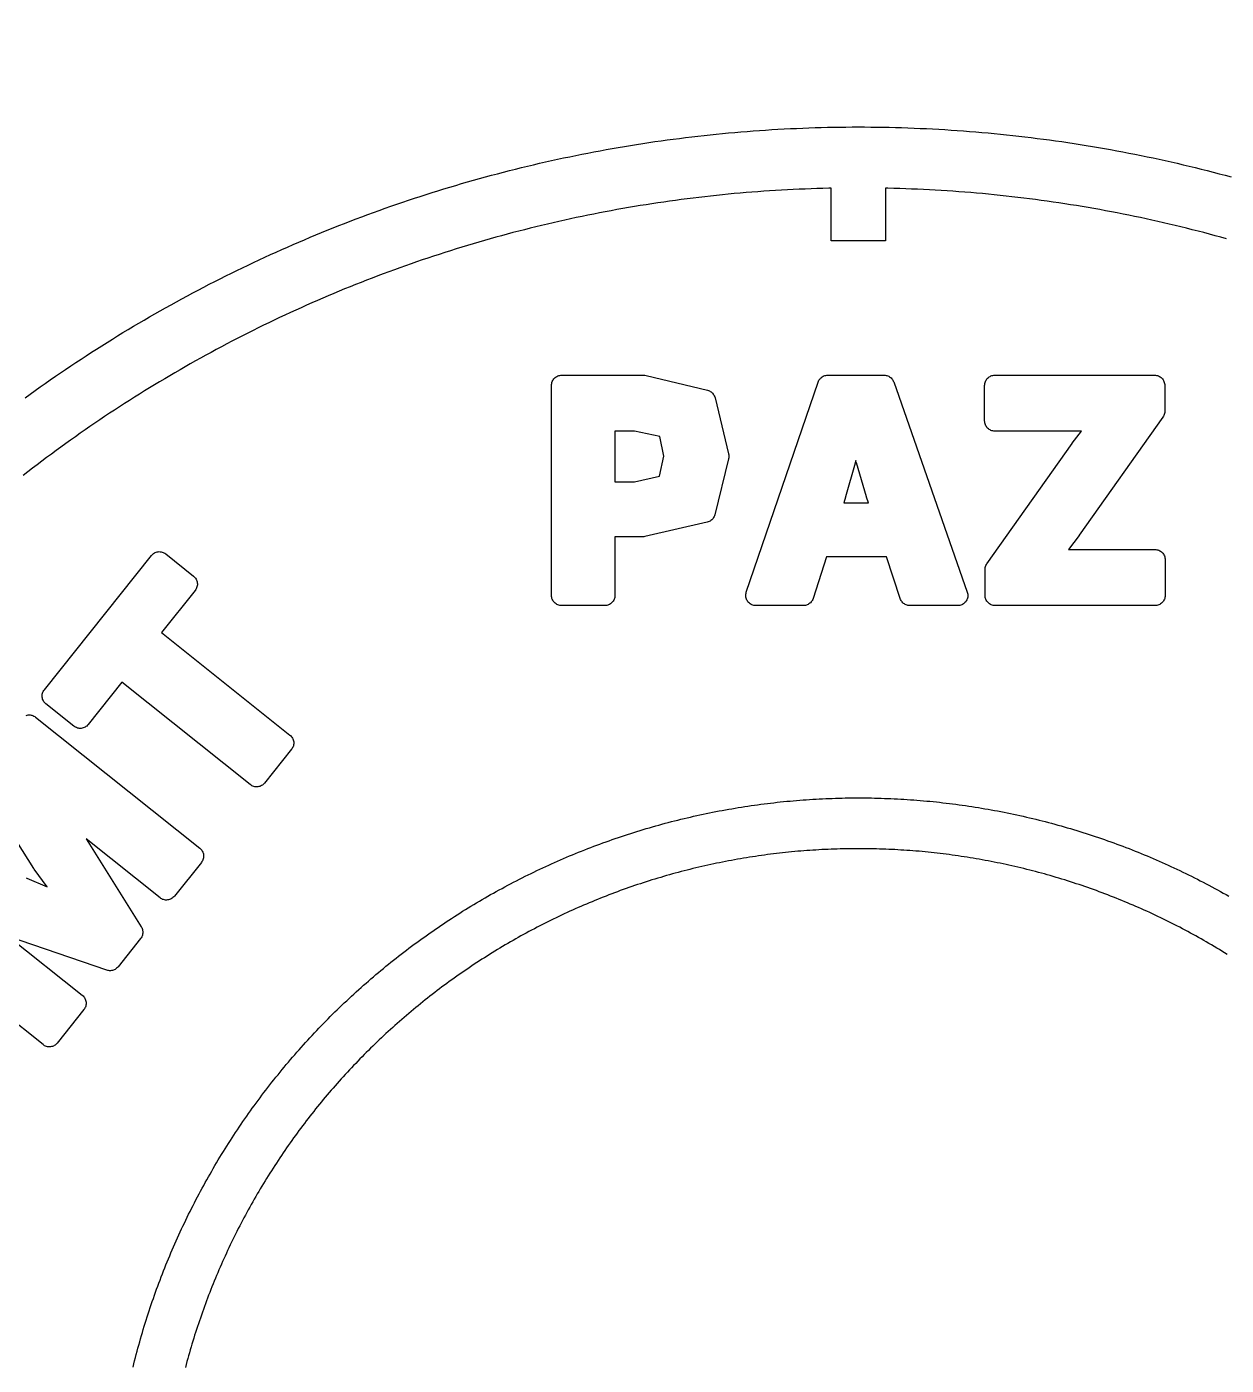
# Model space of a CAD drawing. Header units: millimetres. Extents: x -17.8 to 17.8, y -17.8 to 17.8.
# Drawn here: x -9.556 to -6.016, y 0.529 to 4.48 of the extents above; entities that cross this region are included whole.
import ezdxf

# ---------------------------------------------------------------- set-up
doc = ezdxf.new("R2010")
doc.units = ezdxf.units.MM
doc.layers.add('ALTIN', color=2, linetype='Continuous')
doc.layers.add('KESIM', color=1, linetype='Continuous')

msp = doc.modelspace()

# ---------------------------------------------------------------- linework, layer by layer
at = {"layer": 'ALTIN'}
for points in [[(-9.5615, 3.3849), (-9.5467, 3.3956), (-9.5319, 3.4063), (-9.517, 3.4168), (-9.502, 3.4273), (-9.4871, 3.4378), (-9.472, 3.4481), (-9.457, 3.4585), (-9.4419, 3.4687), (-9.4267, 3.4789), (-9.4115, 3.489), (-9.3963, 3.499), (-9.381, 3.509), (-9.3656, 3.5189), (-9.3503, 3.5287), (-9.3348, 3.5385), (-9.3194, 3.5482), (-9.3039, 3.5579), (-9.2883, 3.5674), (-9.2727, 3.577), (-9.2571, 3.5864), (-9.2415, 3.5958), (-9.2257, 3.6051), (-9.21, 3.6143), (-9.1942, 3.6235), (-9.1784, 3.6325), (-9.1625, 3.6416), (-9.1466, 3.6505), (-9.1306, 3.6594), (-9.1147, 3.6682), (-9.0986, 3.677), (-9.0826, 3.6856), (-9.0665, 3.6943), (-9.0503, 3.7028), (-9.0342, 3.7113), (-9.0179, 3.7196), (-9.0017, 3.728), (-8.9854, 3.7362), (-8.9691, 3.7444), (-8.9527, 3.7525), (-8.9363, 3.7606), (-8.9199, 3.7685), (-8.9035, 3.7764), (-8.887, 3.7842), (-8.8704, 3.792), (-8.8539, 3.7997), (-8.8373, 3.8073), (-8.8206, 3.8148), (-8.804, 3.8223), (-8.7873, 3.8297), (-8.7706, 3.837), (-8.7538, 3.8442), (-8.737, 3.8514), (-8.7202, 3.8585), (-8.7033, 3.8655), (-8.6865, 3.8725), (-8.6696, 3.8793), (-8.6526, 3.8861), (-8.6356, 3.8929), (-8.6186, 3.8995), (-8.6016, 3.9061), (-8.5846, 3.9126), (-8.5675, 3.919), (-8.5504, 3.9254), (-8.5332, 3.9317), (-8.516, 3.9379), (-8.4988, 3.944), (-8.4816, 3.9501), (-8.4644, 3.956), (-8.4471, 3.962), (-8.4298, 3.9678), (-8.4125, 3.9735), (-8.3951, 3.9792), (-8.3778, 3.9848), (-8.3604, 3.9904), (-8.3429, 3.9958), (-8.3255, 4.0012), (-8.308, 4.0065), (-8.2905, 4.0117), (-8.273, 4.0168), (-8.2555, 4.0219), (-8.2379, 4.0269), (-8.2203, 4.0318), (-8.2027, 4.0367), (-8.1851, 4.0414), (-8.1675, 4.0461), (-8.1498, 4.0507), (-8.1321, 4.0553), (-8.1144, 4.0597), (-8.0967, 4.0641), (-8.0789, 4.0684), (-8.0612, 4.0726), (-8.0434, 4.0768), (-8.0256, 4.0808), (-8.0078, 4.0848), (-7.99, 4.0887), (-7.9721, 4.0926), (-7.9542, 4.0963), (-7.9364, 4.1), (-7.9185, 4.1036), (-7.9005, 4.1071), (-7.8826, 4.1106), (-7.8647, 4.1139), (-7.8467, 4.1172), (-7.8287, 4.1204), (-7.8108, 4.1236), (-7.7928, 4.1266), (-7.7747, 4.1296), (-7.7567, 4.1325), (-7.7387, 4.1353), (-7.7206, 4.138), (-7.7026, 4.1407), (-7.6845, 4.1433), (-7.6664, 4.1458), (-7.6483, 4.1482), (-7.6302, 4.1505), (-7.6121, 4.1528), (-7.594, 4.155), (-7.5758, 4.1571), (-7.5577, 4.1591), (-7.5395, 4.1611), (-7.5214, 4.1629), (-7.5032, 4.1647), (-7.485, 4.1664), (-7.4669, 4.1681), (-7.4487, 4.1696), (-7.4305, 4.1711), (-7.4123, 4.1725), (-7.3941, 4.1738), (-7.3758, 4.175), (-7.3576, 4.1762), (-7.3394, 4.1773), (-7.3212, 4.1783), (-7.3029, 4.1792), (-7.2847, 4.18), (-7.2665, 4.1808), (-7.2482, 4.1815), (-7.23, 4.182), (-7.2117, 4.1826), (-7.1935, 4.183), (-7.1752, 4.1834), (-7.157, 4.1836), (-7.1387, 4.1838), (-7.1205, 4.184), (-7.1022, 4.184), (-7.0839, 4.184), (-7.0657, 4.1838), (-7.0474, 4.1836), (-7.0292, 4.1834), (-7.0109, 4.183), (-6.9927, 4.1826), (-6.9744, 4.182), (-6.9562, 4.1815), (-6.9379, 4.1808), (-6.9197, 4.18), (-6.9015, 4.1792), (-6.8832, 4.1783), (-6.865, 4.1773), (-6.8468, 4.1762), (-6.8286, 4.175), (-6.8103, 4.1738), (-6.7921, 4.1725), (-6.7739, 4.1711), (-6.7557, 4.1696), (-6.7375, 4.1681), (-6.7194, 4.1664), (-6.7012, 4.1647), (-6.683, 4.1629), (-6.6649, 4.1611), (-6.6467, 4.1591), (-6.6286, 4.1571), (-6.6104, 4.155), (-6.5923, 4.1528), (-6.5742, 4.1505), (-6.5561, 4.1482), (-6.538, 4.1458), (-6.5199, 4.1433), (-6.5018, 4.1407), (-6.4838, 4.138), (-6.4657, 4.1353), (-6.4477, 4.1325), (-6.4297, 4.1296), (-6.4116, 4.1266), (-6.3936, 4.1236), (-6.3757, 4.1204), (-6.3577, 4.1172), (-6.3397, 4.1139), (-6.3218, 4.1106), (-6.3039, 4.1071), (-6.2859, 4.1036), (-6.268, 4.1), (-6.2502, 4.0963), (-6.2323, 4.0926), (-6.2144, 4.0887), (-6.1966, 4.0848), (-6.1788, 4.0808), (-6.161, 4.0768), (-6.1432, 4.0726), (-6.1255, 4.0684), (-6.1077, 4.0641), (-6.09, 4.0597), (-6.0723, 4.0553), (-6.0546, 4.0507), (-6.0369, 4.0461), (-6.0193, 4.0414), (-6.0017, 4.0367)], [(-6.0154, 3.8537), (-6.0322, 3.8584), (-6.049, 3.863), (-6.0659, 3.8676), (-6.0828, 3.8721), (-6.0997, 3.8765), (-6.1166, 3.8808), (-6.1335, 3.8851), (-6.1505, 3.8893), (-6.1675, 3.8934), (-6.1845, 3.8974), (-6.2015, 3.9014), (-6.2185, 3.9053), (-6.2356, 3.9091), (-6.2526, 3.9128), (-6.2697, 3.9165), (-6.2868, 3.9201), (-6.3039, 3.9236), (-6.3211, 3.9271), (-6.3382, 3.9304), (-6.3554, 3.9337), (-6.3725, 3.937), (-6.3897, 3.9401), (-6.4069, 3.9432), (-6.4241, 3.9462), (-6.4413, 3.9491), (-6.4586, 3.9519), (-6.4758, 3.9547), (-6.4931, 3.9574), (-6.5104, 3.96), (-6.5277, 3.9626), (-6.545, 3.965), (-6.5623, 3.9674), (-6.5796, 3.9697), (-6.5969, 3.972), (-6.6142, 3.9742), (-6.6316, 3.9762), (-6.6489, 3.9783), (-6.6663, 3.9802), (-6.6837, 3.9821), (-6.701, 3.9839), (-6.7184, 3.9856), (-6.7358, 3.9872), (-6.7532, 3.9888), (-6.7706, 3.9902), (-6.788, 3.9917), (-6.8055, 3.993), (-6.8229, 3.9942), (-6.8403, 3.9954), (-6.8578, 3.9965), (-6.8752, 3.9976), (-6.8926, 3.9985), (-6.9101, 3.9994), (-6.9275, 4.0002), (-6.945, 4.0009), (-6.9625, 4.0016), (-6.9799, 4.0021), (-6.9974, 4.0026), (-7.0149, 4.003), (-7.0222, 4.0032), (-7.0222, 3.8484), (-7.1822, 3.8484), (-7.1822, 4.0032), (-7.1895, 4.003), (-7.207, 4.0026), (-7.2245, 4.0021), (-7.2419, 4.0016), (-7.2594, 4.0009), (-7.2769, 4.0002), (-7.2943, 3.9994), (-7.3118, 3.9985), (-7.3292, 3.9976), (-7.3466, 3.9965), (-7.3641, 3.9954), (-7.3815, 3.9942), (-7.3989, 3.993), (-7.4164, 3.9917), (-7.4338, 3.9902), (-7.4512, 3.9888), (-7.4686, 3.9872), (-7.486, 3.9856), (-7.5034, 3.9839), (-7.5207, 3.9821), (-7.5381, 3.9802), (-7.5555, 3.9783), (-7.5728, 3.9762), (-7.5902, 3.9742), (-7.6075, 3.972), (-7.6248, 3.9697), (-7.6421, 3.9674), (-7.6594, 3.965), (-7.6767, 3.9626), (-7.694, 3.96), (-7.7113, 3.9574), (-7.7286, 3.9547), (-7.7458, 3.9519), (-7.7631, 3.9491), (-7.7803, 3.9462), (-7.7975, 3.9432), (-7.8147, 3.9401), (-7.8319, 3.937), (-7.849, 3.9337), (-7.8662, 3.9304), (-7.8833, 3.9271), (-7.9005, 3.9236), (-7.9176, 3.9201), (-7.9347, 3.9165), (-7.9518, 3.9128), (-7.9688, 3.9091), (-7.9859, 3.9053), (-8.0029, 3.9014), (-8.0199, 3.8974), (-8.0369, 3.8934), (-8.0539, 3.8893), (-8.0709, 3.8851), (-8.0878, 3.8808), (-8.1047, 3.8765), (-8.1216, 3.8721), (-8.1385, 3.8676), (-8.1554, 3.863), (-8.1722, 3.8584), (-8.189, 3.8537), (-8.2059, 3.8489), (-8.2226, 3.844), (-8.2394, 3.8391), (-8.2561, 3.8341), (-8.2729, 3.829), (-8.2896, 3.8239), (-8.3062, 3.8187), (-8.3229, 3.8134), (-8.3395, 3.808), (-8.3561, 3.8026), (-8.3727, 3.7971), (-8.3892, 3.7915), (-8.4058, 3.7859), (-8.4223, 3.7801), (-8.4388, 3.7743), (-8.4552, 3.7685), (-8.4716, 3.7625), (-8.4881, 3.7565), (-8.5044, 3.7504), (-8.5208, 3.7443), (-8.5371, 3.7381), (-8.5534, 3.7318), (-8.5697, 3.7254), (-8.5859, 3.719), (-8.6021, 3.7124), (-8.6183, 3.7059), (-8.6345, 3.6992), (-8.6506, 3.6925), (-8.6667, 3.6857), (-8.6828, 3.6788), (-8.6988, 3.6719), (-8.7148, 3.6649), (-8.7308, 3.6578), (-8.7467, 3.6507), (-8.7626, 3.6435), (-8.7785, 3.6362), (-8.7944, 3.6289), (-8.8102, 3.6214), (-8.826, 3.614), (-8.8417, 3.6064), (-8.8574, 3.5988), (-8.8731, 3.5911), (-8.8888, 3.5833), (-8.9044, 3.5755), (-8.92, 3.5676), (-8.9355, 3.5596), (-8.951, 3.5516), (-8.9665, 3.5435), (-8.982, 3.5353), (-8.9974, 3.5271), (-9.0127, 3.5188), (-9.0281, 3.5104), (-9.0434, 3.502), (-9.0586, 3.4935), (-9.0739, 3.4849), (-9.0891, 3.4763), (-9.1042, 3.4676), (-9.1193, 3.4588), (-9.1344, 3.45), (-9.1494, 3.4411), (-9.1644, 3.4321), (-9.1794, 3.4231), (-9.1943, 3.414), (-9.2092, 3.4048), (-9.224, 3.3956), (-9.2388, 3.3863), (-9.2535, 3.3769), (-9.2683, 3.3675), (-9.2829, 3.358), (-9.2976, 3.3485), (-9.3122, 3.3389), (-9.3267, 3.3292), (-9.3412, 3.3195), (-9.3557, 3.3097), (-9.3701, 3.2998), (-9.3845, 3.2899), (-9.3988, 3.2799), (-9.4131, 3.2698), (-9.4273, 3.2597), (-9.4415, 3.2495), (-9.4557, 3.2393), (-9.4698, 3.229), (-9.4839, 3.2186), (-9.4979, 3.2082), (-9.5119, 3.1977), (-9.5258, 3.1872), (-9.5397, 3.1766), (-9.5535, 3.1659), (-9.5673, 3.1552)], [(-9.5585, 2.4474), (-9.5557, 2.4482), (-9.5528, 2.4486), (-9.5498, 2.4488), (-9.5469, 2.4487), (-9.544, 2.4483), (-9.5411, 2.4477), (-9.5383, 2.4467), (-9.5356, 2.4455), (-9.5331, 2.444), (-9.5307, 2.4423), (-9.046, 2.0557), (-9.0438, 2.0538), (-9.0418, 2.0516), (-9.04, 2.0493), (-9.0384, 2.0468), (-9.0371, 2.0441), (-9.0361, 2.0414), (-9.0353, 2.0385), (-9.0349, 2.0356), (-9.0347, 2.0327), (-9.0348, 2.0297), (-9.0352, 2.0268), (-9.0358, 2.024), (-9.0368, 2.0212), (-9.038, 2.0185), (-9.0395, 2.016), (-9.0412, 2.0136), (-9.1209, 1.9136), (-9.1229, 1.9114), (-9.125, 1.9094), (-9.1274, 1.9076), (-9.1299, 1.9061), (-9.1325, 1.9048), (-9.1353, 1.9037), (-9.1381, 1.903), (-9.141, 1.9025), (-9.144, 1.9023), (-9.1469, 1.9024), (-9.1498, 1.9028), (-9.1527, 1.9035), (-9.1555, 1.9044), (-9.1582, 1.9057), (-9.1607, 1.9071), (-9.1631, 1.9089), (-9.3811, 2.0827), (-9.2186, 1.8233), (-9.2172, 1.8208), (-9.216, 1.8182), (-9.2151, 1.8155), (-9.2145, 1.8128), (-9.2141, 1.81), (-9.214, 1.8071), (-9.2142, 1.8043), (-9.2146, 1.8015), (-9.2153, 1.7987), (-9.2162, 1.796), (-9.2174, 1.7934), (-9.2189, 1.791), (-9.2206, 1.7887), (-9.2872, 1.7051), (-9.2891, 1.703), (-9.2912, 1.701), (-9.2934, 1.6993), (-9.2958, 1.6978), (-9.2983, 1.6965), (-9.3009, 1.6954), (-9.3037, 1.6946), (-9.3064, 1.6941), (-9.3093, 1.6938), (-9.3121, 1.6938), (-9.3149, 1.6941), (-9.3177, 1.6946), (-9.3204, 1.6954), (-9.6107, 1.795), (-9.3926, 1.6211), (-9.3904, 1.6191), (-9.3884, 1.617), (-9.3866, 1.6146), (-9.385, 1.6121), (-9.3838, 1.6095), (-9.3827, 1.6067), (-9.382, 1.6039), (-9.3815, 1.601), (-9.3813, 1.598), (-9.3814, 1.5951), (-9.3818, 1.5922), (-9.3825, 1.5893), (-9.3834, 1.5865), (-9.3847, 1.5838), (-9.3861, 1.5813), (-9.3879, 1.5789), (-9.4665, 1.4803), (-9.4684, 1.4781), (-9.4706, 1.4761), (-9.4729, 1.4743), (-9.4754, 1.4728), (-9.4781, 1.4715), (-9.4808, 1.4704), (-9.4837, 1.4697), (-9.4866, 1.4692), (-9.4895, 1.469), (-9.4925, 1.4691), (-9.4954, 1.4695), (-9.4982, 1.4702), (-9.501, 1.4711), (-9.5037, 1.4724), (-9.5062, 1.4738), (-9.5086, 1.4756), (-9.9934, 1.8621)], [(-9.5582, 1.9675), (-9.5561, 1.9667), (-9.4966, 1.9411), (-9.5349, 1.9933), (-9.536, 1.995), (-9.6968, 2.2499)], [(-9.2429, 0.5238), (-9.2406, 0.5332), (-9.2383, 0.5425), (-9.2359, 0.5518), (-9.2335, 0.5611), (-9.231, 0.5704), (-9.2285, 0.5797), (-9.2259, 0.589), (-9.2233, 0.5982), (-9.2207, 0.6075), (-9.218, 0.6167), (-9.2153, 0.6259), (-9.2126, 0.6351), (-9.2098, 0.6444), (-9.2069, 0.6535), (-9.2041, 0.6627), (-9.2012, 0.6719), (-9.1982, 0.681), (-9.1952, 0.6902), (-9.1922, 0.6993), (-9.1891, 0.7084), (-9.186, 0.7175), (-9.1829, 0.7266), (-9.1797, 0.7357), (-9.1764, 0.7447), (-9.1732, 0.7538), (-9.1699, 0.7628), (-9.1665, 0.7718), (-9.1631, 0.7808), (-9.1597, 0.7898), (-9.1562, 0.7988), (-9.1527, 0.8077), (-9.1492, 0.8167), (-9.1456, 0.8256), (-9.142, 0.8345), (-9.1383, 0.8434), (-9.1346, 0.8523), (-9.1309, 0.8611), (-9.1271, 0.87), (-9.1233, 0.8788), (-9.1194, 0.8876), (-9.1155, 0.8964), (-9.1116, 0.9052), (-9.1076, 0.9139), (-9.1036, 0.9227), (-9.0996, 0.9314), (-9.0955, 0.9401), (-9.0914, 0.9488), (-9.0872, 0.9575), (-9.083, 0.9661), (-9.0788, 0.9748), (-9.0745, 0.9834), (-9.0702, 0.992), (-9.0659, 1.0005), (-9.0615, 1.0091), (-9.0571, 1.0176), (-9.0526, 1.0262), (-9.0481, 1.0347), (-9.0436, 1.0431), (-9.039, 1.0516), (-9.0344, 1.06), (-9.0298, 1.0685), (-9.0251, 1.0769), (-9.0204, 1.0852), (-9.0156, 1.0936), (-9.0108, 1.1019), (-9.006, 1.1103), (-9.0011, 1.1186), (-8.9962, 1.1268), (-8.9913, 1.1351), (-8.9863, 1.1433), (-8.9813, 1.1515), (-8.9763, 1.1597), (-8.9712, 1.1679), (-8.9661, 1.176), (-8.9609, 1.1841), (-8.9557, 1.1922), (-8.9505, 1.2003), (-8.9453, 1.2084), (-8.94, 1.2164), (-8.9347, 1.2244), (-8.9293, 1.2324), (-8.9239, 1.2404), (-8.9185, 1.2483), (-8.913, 1.2562), (-8.9075, 1.2641), (-8.902, 1.272), (-8.8964, 1.2798), (-8.8908, 1.2876), (-8.8852, 1.2954), (-8.8795, 1.3032), (-8.8738, 1.3109), (-8.8681, 1.3186), (-8.8623, 1.3263), (-8.8565, 1.334), (-8.8507, 1.3416), (-8.8448, 1.3493), (-8.8389, 1.3568), (-8.8329, 1.3644), (-8.827, 1.3719), (-8.821, 1.3795), (-8.8149, 1.3869), (-8.8089, 1.3944), (-8.8028, 1.4018), (-8.7966, 1.4092), (-8.7905, 1.4166), (-8.7843, 1.424), (-8.778, 1.4313), (-8.7718, 1.4386), (-8.7655, 1.4459), (-8.7592, 1.4531), (-8.7528, 1.4603), (-8.7464, 1.4675), (-8.74, 1.4747), (-8.7336, 1.4818), (-8.7271, 1.4889), (-8.7206, 1.496), (-8.714, 1.503), (-8.7074, 1.5101), (-8.7008, 1.5171), (-8.6942, 1.524), (-8.6875, 1.5309), (-8.6808, 1.5378), (-8.6741, 1.5447), (-8.6674, 1.5516), (-8.6606, 1.5584), (-8.6538, 1.5652), (-8.6469, 1.5719), (-8.64, 1.5786), (-8.6331, 1.5853), (-8.6262, 1.592), (-8.6193, 1.5986), (-8.6123, 1.6052), (-8.6052, 1.6118), (-8.5982, 1.6184), (-8.5911, 1.6249), (-8.584, 1.6314), (-8.5769, 1.6378), (-8.5697, 1.6442), (-8.5625, 1.6506), (-8.5553, 1.657), (-8.5481, 1.6633), (-8.5408, 1.6696), (-8.5335, 1.6758), (-8.5262, 1.6821), (-8.5188, 1.6883), (-8.5114, 1.6944), (-8.504, 1.7006), (-8.4966, 1.7067), (-8.4891, 1.7127), (-8.4817, 1.7188), (-8.4741, 1.7248), (-8.4666, 1.7307), (-8.459, 1.7367), (-8.4515, 1.7426), (-8.4438, 1.7485), (-8.4362, 1.7543), (-8.4285, 1.7601), (-8.4208, 1.7659), (-8.4131, 1.7716), (-8.4054, 1.7773), (-8.3976, 1.783), (-8.3898, 1.7886), (-8.382, 1.7942), (-8.3742, 1.7998), (-8.3663, 1.8053), (-8.3584, 1.8108), (-8.3505, 1.8163), (-8.3426, 1.8217), (-8.3346, 1.8271), (-8.3266, 1.8325), (-8.3186, 1.8378), (-8.3106, 1.8431), (-8.3025, 1.8483), (-8.2944, 1.8535), (-8.2863, 1.8587), (-8.2782, 1.8639), (-8.2701, 1.869), (-8.2619, 1.8741), (-8.2537, 1.8791), (-8.2455, 1.8841), (-8.2373, 1.8891), (-8.229, 1.894), (-8.2208, 1.8989), (-8.2125, 1.9038), (-8.2041, 1.9086), (-8.1958, 1.9134), (-8.1874, 1.9182), (-8.1791, 1.9229), (-8.1707, 1.9276), (-8.1622, 1.9322), (-8.1538, 1.9368), (-8.1453, 1.9414), (-8.1369, 1.9459), (-8.1284, 1.9504), (-8.1198, 1.9549), (-8.1113, 1.9593), (-8.1027, 1.9637), (-8.0942, 1.968), (-8.0856, 1.9723), (-8.077, 1.9766), (-8.0683, 1.9808), (-8.0597, 1.985), (-8.051, 1.9892), (-8.0423, 1.9933), (-8.0336, 1.9974), (-8.0249, 2.0014), (-8.0161, 2.0054), (-8.0074, 2.0094), (-7.9986, 2.0133), (-7.9898, 2.0172), (-7.981, 2.0211), (-7.9722, 2.0249), (-7.9633, 2.0287), (-7.9545, 2.0324), (-7.9456, 2.0361), (-7.9367, 2.0398), (-7.9278, 2.0434), (-7.9189, 2.047), (-7.9099, 2.0505), (-7.901, 2.054), (-7.892, 2.0575), (-7.883, 2.0609), (-7.874, 2.0643), (-7.865, 2.0677), (-7.856, 2.071), (-7.8469, 2.0742), (-7.8379, 2.0775), (-7.8288, 2.0807), (-7.8197, 2.0838), (-7.8106, 2.0869), (-7.8015, 2.09), (-7.7924, 2.093), (-7.7832, 2.096), (-7.7741, 2.099), (-7.7649, 2.1019), (-7.7557, 2.1047), (-7.7466, 2.1076), (-7.7373, 2.1104), (-7.7281, 2.1131), (-7.7189, 2.1158), (-7.7097, 2.1185), (-7.7004, 2.1211), (-7.6912, 2.1237), (-7.6819, 2.1263), (-7.6726, 2.1288), (-7.6633, 2.1313), (-7.654, 2.1337), (-7.6447, 2.1361), (-7.6354, 2.1384), (-7.626, 2.1407), (-7.6167, 2.143), (-7.6073, 2.1452), (-7.598, 2.1474), (-7.5886, 2.1495), (-7.5792, 2.1516), (-7.5698, 2.1537), (-7.5604, 2.1557), (-7.551, 2.1577), (-7.5416, 2.1596), (-7.5322, 2.1615), (-7.5227, 2.1634), (-7.5133, 2.1652), (-7.5038, 2.167), (-7.4944, 2.1687), (-7.4849, 2.1704), (-7.4754, 2.172), (-7.4659, 2.1737), (-7.4565, 2.1752), (-7.447, 2.1767), (-7.4375, 2.1782), (-7.428, 2.1797), (-7.4184, 2.1811), (-7.4089, 2.1824), (-7.3994, 2.1837), (-7.3899, 2.185), (-7.3803, 2.1863), (-7.3708, 2.1875), (-7.3612, 2.1886), (-7.3517, 2.1897), (-7.3421, 2.1908), (-7.3326, 2.1918), (-7.323, 2.1928), (-7.3134, 2.1937), (-7.3039, 2.1946), (-7.2943, 2.1955), (-7.2847, 2.1963), (-7.2751, 2.1971), (-7.2655, 2.1978), (-7.2559, 2.1985), (-7.2463, 2.1992), (-7.2367, 2.1998), (-7.2271, 2.2003), (-7.2175, 2.2009), (-7.2079, 2.2013), (-7.1983, 2.2018), (-7.1887, 2.2022), (-7.1791, 2.2025), (-7.1695, 2.2029), (-7.1599, 2.2031), (-7.1503, 2.2034), (-7.1407, 2.2035), (-7.131, 2.2037), (-7.1214, 2.2038), (-7.1118, 2.2039), (-7.1022, 2.2039), (-7.0926, 2.2039), (-7.083, 2.2038), (-7.0734, 2.2037), (-7.0637, 2.2035), (-7.0541, 2.2034), (-7.0445, 2.2031), (-7.0349, 2.2029), (-7.0253, 2.2025), (-7.0157, 2.2022), (-7.0061, 2.2018), (-6.9965, 2.2013), (-6.9869, 2.2009), (-6.9773, 2.2003), (-6.9677, 2.1998), (-6.9581, 2.1992), (-6.9485, 2.1985), (-6.9389, 2.1978), (-6.9293, 2.1971), (-6.9197, 2.1963), (-6.9101, 2.1955), (-6.9005, 2.1946), (-6.891, 2.1937), (-6.8814, 2.1928), (-6.8718, 2.1918), (-6.8623, 2.1908), (-6.8527, 2.1897), (-6.8432, 2.1886), (-6.8336, 2.1875), (-6.8241, 2.1863), (-6.8145, 2.185), (-6.805, 2.1837), (-6.7955, 2.1824), (-6.786, 2.1811), (-6.7764, 2.1797), (-6.7669, 2.1782), (-6.7574, 2.1767), (-6.7479, 2.1752), (-6.7385, 2.1737), (-6.729, 2.172), (-6.7195, 2.1704), (-6.71, 2.1687), (-6.7006, 2.167), (-6.6911, 2.1652), (-6.6817, 2.1634), (-6.6722, 2.1615), (-6.6628, 2.1596), (-6.6534, 2.1577), (-6.644, 2.1557), (-6.6346, 2.1537), (-6.6252, 2.1516), (-6.6158, 2.1495), (-6.6064, 2.1474), (-6.5971, 2.1452), (-6.5877, 2.143), (-6.5784, 2.1407), (-6.569, 2.1384), (-6.5597, 2.1361), (-6.5504, 2.1337), (-6.5411, 2.1313), (-6.5318, 2.1288), (-6.5225, 2.1263), (-6.5132, 2.1237), (-6.504, 2.1211), (-6.4947, 2.1185), (-6.4855, 2.1158), (-6.4763, 2.1131), (-6.4671, 2.1104), (-6.4578, 2.1076), (-6.4487, 2.1047), (-6.4395, 2.1019), (-6.4303, 2.099), (-6.4212, 2.096), (-6.412, 2.093), (-6.4029, 2.09), (-6.3938, 2.0869), (-6.3847, 2.0838), (-6.3756, 2.0807), (-6.3665, 2.0775), (-6.3575, 2.0742), (-6.3484, 2.071), (-6.3394, 2.0677), (-6.3304, 2.0643), (-6.3214, 2.0609), (-6.3124, 2.0575), (-6.3034, 2.054), (-6.2945, 2.0505), (-6.2855, 2.047), (-6.2766, 2.0434), (-6.2677, 2.0398), (-6.2588, 2.0361), (-6.2499, 2.0324), (-6.2411, 2.0287), (-6.2322, 2.0249), (-6.2234, 2.0211), (-6.2146, 2.0172), (-6.2058, 2.0133), (-6.197, 2.0094), (-6.1883, 2.0054), (-6.1795, 2.0014), (-6.1708, 1.9974), (-6.1621, 1.9933), (-6.1534, 1.9892), (-6.1447, 1.985), (-6.1361, 1.9808), (-6.1274, 1.9766), (-6.1188, 1.9723), (-6.1102, 1.968), (-6.1017, 1.9637), (-6.0931, 1.9593), (-6.0846, 1.9549), (-6.076, 1.9504), (-6.0675, 1.9459), (-6.0591, 1.9414), (-6.0506, 1.9368), (-6.0422, 1.9322), (-6.0337, 1.9276), (-6.0253, 1.9229), (-6.017, 1.9182), (-6.0086, 1.9134)], [(-6.0138, 1.7418), (-6.0214, 1.7465), (-6.0291, 1.7512), (-6.0367, 1.7559), (-6.0444, 1.7605), (-6.0521, 1.7651), (-6.0598, 1.7697), (-6.0675, 1.7742), (-6.0753, 1.7787), (-6.083, 1.7832), (-6.0908, 1.7876), (-6.0986, 1.792), (-6.1065, 1.7964), (-6.1143, 1.8007), (-6.1222, 1.805), (-6.1301, 1.8092), (-6.138, 1.8135), (-6.1459, 1.8177), (-6.1538, 1.8218), (-6.1618, 1.8259), (-6.1698, 1.83), (-6.1778, 1.8341), (-6.1858, 1.8381), (-6.1938, 1.8421), (-6.2018, 1.846), (-6.2099, 1.8499), (-6.218, 1.8538), (-6.2261, 1.8576), (-6.2342, 1.8614), (-6.2423, 1.8652), (-6.2505, 1.869), (-6.2586, 1.8726), (-6.2668, 1.8763), (-6.275, 1.8799), (-6.2832, 1.8835), (-6.2914, 1.8871), (-6.2997, 1.8906), (-6.3079, 1.8941), (-6.3162, 1.8975), (-6.3245, 1.9009), (-6.3328, 1.9043), (-6.3411, 1.9077), (-6.3495, 1.911), (-6.3578, 1.9142), (-6.3662, 1.9175), (-6.3745, 1.9207), (-6.3829, 1.9238), (-6.3913, 1.9269), (-6.3997, 1.93), (-6.4082, 1.9331), (-6.4166, 1.9361), (-6.4251, 1.939), (-6.4335, 1.942), (-6.442, 1.9449), (-6.4505, 1.9477), (-6.459, 1.9506), (-6.4675, 1.9534), (-6.476, 1.9561), (-6.4846, 1.9588), (-6.4931, 1.9615), (-6.5017, 1.9641), (-6.5103, 1.9667), (-6.5189, 1.9693), (-6.5275, 1.9718), (-6.5361, 1.9743), (-6.5447, 1.9768), (-6.5533, 1.9792), (-6.562, 1.9816), (-6.5706, 1.9839), (-6.5793, 1.9862), (-6.5879, 1.9885), (-6.5966, 1.9907), (-6.6053, 1.9929), (-6.614, 1.995), (-6.6227, 1.9971), (-6.6314, 1.9992), (-6.6402, 2.0012), (-6.6489, 2.0032), (-6.6577, 2.0052), (-6.6664, 2.0071), (-6.6752, 2.009), (-6.6839, 2.0108), (-6.6927, 2.0126), (-6.7015, 2.0144), (-6.7103, 2.0161), (-6.7191, 2.0178), (-6.7279, 2.0195), (-6.7367, 2.0211), (-6.7455, 2.0227), (-6.7544, 2.0242), (-6.7632, 2.0257), (-6.7721, 2.0272), (-6.7809, 2.0286), (-6.7898, 2.03), (-6.7986, 2.0313), (-6.8075, 2.0326), (-6.8164, 2.0339), (-6.8252, 2.0351), (-6.8341, 2.0363), (-6.843, 2.0375), (-6.8519, 2.0386), (-6.8608, 2.0396), (-6.8697, 2.0407), (-6.8786, 2.0417), (-6.8875, 2.0426), (-6.8964, 2.0435), (-6.9053, 2.0444), (-6.9143, 2.0453), (-6.9232, 2.0461), (-6.9321, 2.0468), (-6.9411, 2.0475), (-6.95, 2.0482), (-6.9589, 2.0489), (-6.9679, 2.0495), (-6.9768, 2.05), (-6.9858, 2.0506), (-6.9947, 2.0511), (-7.0037, 2.0515), (-7.0126, 2.0519), (-7.0216, 2.0523), (-7.0305, 2.0526), (-7.0395, 2.0529), (-7.0484, 2.0532), (-7.0574, 2.0534), (-7.0664, 2.0536), (-7.0753, 2.0537), (-7.0843, 2.0538), (-7.0932, 2.0539), (-7.1022, 2.0539), (-7.1112, 2.0539), (-7.1201, 2.0538), (-7.1291, 2.0537), (-7.138, 2.0536), (-7.147, 2.0534), (-7.156, 2.0532), (-7.1649, 2.0529), (-7.1739, 2.0526), (-7.1828, 2.0523), (-7.1918, 2.0519), (-7.2007, 2.0515), (-7.2097, 2.0511), (-7.2186, 2.0506), (-7.2276, 2.05), (-7.2365, 2.0495), (-7.2455, 2.0489), (-7.2544, 2.0482), (-7.2633, 2.0475), (-7.2723, 2.0468), (-7.2812, 2.0461), (-7.2901, 2.0453), (-7.2991, 2.0444), (-7.308, 2.0435), (-7.3169, 2.0426), (-7.3258, 2.0417), (-7.3347, 2.0407), (-7.3436, 2.0396), (-7.3525, 2.0386), (-7.3614, 2.0375), (-7.3703, 2.0363), (-7.3792, 2.0351), (-7.388, 2.0339), (-7.3969, 2.0326), (-7.4058, 2.0313), (-7.4146, 2.03), (-7.4235, 2.0286), (-7.4323, 2.0272), (-7.4412, 2.0257), (-7.45, 2.0242), (-7.4589, 2.0227), (-7.4677, 2.0211), (-7.4765, 2.0195), (-7.4853, 2.0178), (-7.4941, 2.0161), (-7.5029, 2.0144), (-7.5117, 2.0126), (-7.5205, 2.0108), (-7.5292, 2.009), (-7.538, 2.0071), (-7.5467, 2.0052), (-7.5555, 2.0032), (-7.5642, 2.0012), (-7.573, 1.9992), (-7.5817, 1.9971), (-7.5904, 1.995), (-7.5991, 1.9929), (-7.6078, 1.9907), (-7.6165, 1.9885), (-7.6251, 1.9862), (-7.6338, 1.9839), (-7.6424, 1.9816), (-7.6511, 1.9792), (-7.6597, 1.9768), (-7.6683, 1.9743), (-7.6769, 1.9718), (-7.6855, 1.9693), (-7.6941, 1.9667), (-7.7027, 1.9641), (-7.7113, 1.9615), (-7.7198, 1.9588), (-7.7284, 1.9561), (-7.7369, 1.9534), (-7.7454, 1.9506), (-7.7539, 1.9477), (-7.7624, 1.9449), (-7.7709, 1.942), (-7.7793, 1.939), (-7.7878, 1.9361), (-7.7962, 1.9331), (-7.8047, 1.93), (-7.8131, 1.9269), (-7.8215, 1.9238), (-7.8299, 1.9207), (-7.8382, 1.9175), (-7.8466, 1.9142), (-7.8549, 1.911), (-7.8633, 1.9077), (-7.8716, 1.9043), (-7.8799, 1.9009), (-7.8882, 1.8975), (-7.8965, 1.8941), (-7.9047, 1.8906), (-7.913, 1.8871), (-7.9212, 1.8835), (-7.9294, 1.8799), (-7.9376, 1.8763), (-7.9458, 1.8726), (-7.9539, 1.869), (-7.9621, 1.8652), (-7.9702, 1.8614), (-7.9783, 1.8576), (-7.9864, 1.8538), (-7.9945, 1.8499), (-8.0026, 1.846), (-8.0106, 1.8421), (-8.0186, 1.8381), (-8.0266, 1.8341), (-8.0346, 1.83), (-8.0426, 1.8259), (-8.0506, 1.8218), (-8.0585, 1.8177), (-8.0664, 1.8135), (-8.0743, 1.8092), (-8.0822, 1.805), (-8.0901, 1.8007), (-8.0979, 1.7964), (-8.1058, 1.792), (-8.1136, 1.7876), (-8.1214, 1.7832), (-8.1291, 1.7787), (-8.1369, 1.7742), (-8.1446, 1.7697), (-8.1523, 1.7651), (-8.16, 1.7605), (-8.1677, 1.7559), (-8.1753, 1.7512), (-8.183, 1.7465), (-8.1906, 1.7418), (-8.1982, 1.737), (-8.2057, 1.7322), (-8.2133, 1.7274), (-8.2208, 1.7225), (-8.2283, 1.7176), (-8.2358, 1.7127), (-8.2433, 1.7077), (-8.2507, 1.7027), (-8.2581, 1.6977), (-8.2655, 1.6927), (-8.2729, 1.6876), (-8.2803, 1.6824), (-8.2876, 1.6773), (-8.2949, 1.6721), (-8.3022, 1.6669), (-8.3094, 1.6616), (-8.3167, 1.6563), (-8.3239, 1.651), (-8.3311, 1.6457), (-8.3383, 1.6403), (-8.3454, 1.6349), (-8.3525, 1.6295), (-8.3596, 1.624), (-8.3667, 1.6185), (-8.3737, 1.6129), (-8.3808, 1.6074), (-8.3878, 1.6018), (-8.3947, 1.5962), (-8.4017, 1.5905), (-8.4086, 1.5848), (-8.4155, 1.5791), (-8.4224, 1.5734), (-8.4293, 1.5676), (-8.4361, 1.5618), (-8.4429, 1.5559), (-8.4497, 1.5501), (-8.4564, 1.5442), (-8.4631, 1.5383), (-8.4698, 1.5323), (-8.4765, 1.5263), (-8.4832, 1.5203), (-8.4898, 1.5143), (-8.4964, 1.5082), (-8.5029, 1.5021), (-8.5095, 1.496), (-8.516, 1.4898), (-8.5225, 1.4836), (-8.5289, 1.4774), (-8.5354, 1.4712), (-8.5418, 1.4649), (-8.5482, 1.4586), (-8.5545, 1.4523), (-8.5608, 1.446), (-8.5671, 1.4396), (-8.5734, 1.4332), (-8.5796, 1.4267), (-8.5858, 1.4203), (-8.592, 1.4138), (-8.5982, 1.4073), (-8.6043, 1.4007), (-8.6104, 1.3942), (-8.6165, 1.3876), (-8.6225, 1.381), (-8.6285, 1.3743), (-8.6345, 1.3676), (-8.6405, 1.3609), (-8.6464, 1.3542), (-8.6523, 1.3475), (-8.6581, 1.3407), (-8.664, 1.3339), (-8.6698, 1.3271), (-8.6756, 1.3202), (-8.6813, 1.3133), (-8.687, 1.3064), (-8.6927, 1.2995), (-8.6984, 1.2925), (-8.704, 1.2856), (-8.7096, 1.2786), (-8.7151, 1.2715), (-8.7207, 1.2645), (-8.7262, 1.2574), (-8.7317, 1.2503), (-8.7371, 1.2432), (-8.7425, 1.2361), (-8.7479, 1.2289), (-8.7532, 1.2217), (-8.7585, 1.2145), (-8.7638, 1.2072), (-8.7691, 1.2), (-8.7743, 1.1927), (-8.7795, 1.1854), (-8.7846, 1.1781), (-8.7898, 1.1707), (-8.7949, 1.1633), (-8.7999, 1.1559), (-8.8049, 1.1485), (-8.8099, 1.1411), (-8.8149, 1.1336), (-8.8198, 1.1261), (-8.8247, 1.1186), (-8.8296, 1.1111), (-8.8344, 1.1035), (-8.8392, 1.096), (-8.844, 1.0884), (-8.8487, 1.0808), (-8.8534, 1.0731), (-8.8581, 1.0655), (-8.8627, 1.0578), (-8.8673, 1.0501), (-8.8719, 1.0424), (-8.8764, 1.0347), (-8.8809, 1.0269), (-8.8854, 1.0192), (-8.8898, 1.0114), (-8.8942, 1.0036), (-8.8986, 0.9957), (-8.9029, 0.9879), (-8.9072, 0.98), (-8.9114, 0.9721), (-8.9157, 0.9642), (-8.9199, 0.9563), (-8.924, 0.9484), (-8.9281, 0.9404), (-8.9322, 0.9324), (-8.9363, 0.9244), (-8.9403, 0.9164), (-8.9443, 0.9084), (-8.9482, 0.9004), (-8.9521, 0.8923), (-8.956, 0.8842), (-8.9598, 0.8761), (-8.9636, 0.868), (-8.9674, 0.8599), (-8.9712, 0.8517), (-8.9748, 0.8436), (-8.9785, 0.8354), (-8.9821, 0.8272), (-8.9857, 0.819), (-8.9893, 0.8108), (-8.9928, 0.8025), (-8.9963, 0.7943), (-8.9997, 0.786), (-9.0031, 0.7777), (-9.0065, 0.7694), (-9.0099, 0.7611), (-9.0132, 0.7527), (-9.0164, 0.7444), (-9.0197, 0.736), (-9.0229, 0.7277), (-9.026, 0.7193), (-9.0291, 0.7109), (-9.0322, 0.7025), (-9.0353, 0.694), (-9.0383, 0.6856), (-9.0412, 0.6771), (-9.0442, 0.6687), (-9.0471, 0.6602), (-9.0499, 0.6517), (-9.0528, 0.6432), (-9.0556, 0.6347), (-9.0583, 0.6262), (-9.061, 0.6176), (-9.0637, 0.6091), (-9.0663, 0.6005), (-9.0689, 0.5919), (-9.0715, 0.5833), (-9.074, 0.5747), (-9.0765, 0.5661), (-9.079, 0.5575), (-9.0814, 0.5489), (-9.0838, 0.5402), (-9.0861, 0.5316), (-9.0884, 0.5229)]]:
    msp.add_lwpolyline(points, dxfattribs=at)
for points in [[(-7.9806, 3.4513), (-7.9776, 3.4514), (-7.7358, 3.4514), (-7.7323, 3.4512), (-7.7288, 3.4506), (-7.5474, 3.4069), (-7.5446, 3.4061), (-7.5418, 3.405), (-7.5392, 3.4036), (-7.5367, 3.4019), (-7.5344, 3.4), (-7.5322, 3.3979), (-7.5303, 3.3956), (-7.5287, 3.3931), (-7.5273, 3.3905), (-7.5262, 3.3877), (-7.5253, 3.3849), (-7.485, 3.2192), (-7.4844, 3.2164), (-7.4841, 3.2135), (-7.4841, 3.2106), (-7.4844, 3.2077), (-7.485, 3.2049), (-7.5259, 3.0396), (-7.5268, 3.0367), (-7.528, 3.0339), (-7.5294, 3.0313), (-7.531, 3.0288), (-7.533, 3.0265), (-7.5351, 3.0244), (-7.5374, 3.0225), (-7.5399, 3.0209), (-7.5426, 3.0195), (-7.5454, 3.0184), (-7.5483, 3.0176), (-7.732, 2.9749), (-7.7353, 2.9743), (-7.7388, 2.9741), (-7.8207, 2.9741), (-7.8207, 2.8014), (-7.8209, 2.7985), (-7.8213, 2.7956), (-7.822, 2.7927), (-7.823, 2.79), (-7.8243, 2.7873), (-7.8258, 2.7848), (-7.8276, 2.7824), (-7.8295, 2.7802), (-7.8317, 2.7782), (-7.8341, 2.7765), (-7.8366, 2.775), (-7.8393, 2.7737), (-7.842, 2.7727), (-7.8449, 2.772), (-7.8478, 2.7716), (-7.8507, 2.7714), (-7.9776, 2.7714), (-7.9806, 2.7716), (-7.9835, 2.772), (-7.9864, 2.7727), (-7.9891, 2.7737), (-7.9918, 2.775), (-7.9943, 2.7765), (-7.9967, 2.7782), (-7.9989, 2.7802), (-8.0008, 2.7824), (-8.0026, 2.7848), (-8.0041, 2.7873), (-8.0054, 2.79), (-8.0064, 2.7927), (-8.0071, 2.7956), (-8.0075, 2.7985), (-8.0076, 2.8014), (-8.0076, 3.4214), (-8.0075, 3.4244), (-8.0071, 3.4273), (-8.0064, 3.4301), (-8.0054, 3.4329), (-8.0041, 3.4356), (-8.0026, 3.4381), (-8.0008, 3.4405), (-7.9989, 3.4427), (-7.9967, 3.4446), (-7.9943, 3.4464), (-7.9918, 3.4479), (-7.9891, 3.4492), (-7.9864, 3.4501), (-7.9835, 3.4509)], [(-7.0206, 3.4509), (-7.0178, 3.4502), (-7.0151, 3.4493), (-7.0125, 3.4481), (-7.0101, 3.4467), (-7.0077, 3.4451), (-7.0056, 3.4432), (-7.0036, 3.4411), (-7.0019, 3.4389), (-7.0003, 3.4365), (-6.999, 3.434), (-6.9979, 3.4314), (-6.7807, 2.8114), (-6.7799, 2.8085), (-6.7793, 2.8055), (-6.7791, 2.8025), (-6.7791, 2.7995), (-6.7795, 2.7965), (-6.7801, 2.7936), (-6.781, 2.7907), (-6.7823, 2.788), (-6.7837, 2.7853), (-6.7855, 2.7829), (-6.7875, 2.7806), (-6.7897, 2.7785), (-6.7921, 2.7767), (-6.7946, 2.7751), (-6.7973, 2.7738), (-6.8002, 2.7728), (-6.8031, 2.772), (-6.8061, 2.7716), (-6.8091, 2.7714), (-6.9501, 2.7714), (-6.953, 2.7716), (-6.9558, 2.772), (-6.9586, 2.7727), (-6.9613, 2.7736), (-6.9639, 2.7748), (-6.9664, 2.7763), (-6.9688, 2.778), (-6.9709, 2.7799), (-6.9729, 2.782), (-6.9747, 2.7843), (-6.9762, 2.7867), (-6.9775, 2.7893), (-6.9785, 2.792), (-7.0196, 2.9154), (-7.1963, 2.9154), (-7.2358, 2.7923), (-7.2368, 2.7895), (-7.2381, 2.7869), (-7.2396, 2.7845), (-7.2414, 2.7822), (-7.2433, 2.78), (-7.2455, 2.7781), (-7.2479, 2.7764), (-7.2504, 2.7749), (-7.253, 2.7737), (-7.2557, 2.7727), (-7.2586, 2.772), (-7.2614, 2.7716), (-7.2643, 2.7714), (-7.4046, 2.7714), (-7.4076, 2.7716), (-7.4105, 2.772), (-7.4134, 2.7728), (-7.4162, 2.7738), (-7.4189, 2.7751), (-7.4215, 2.7767), (-7.4239, 2.7785), (-7.4261, 2.7805), (-7.4281, 2.7828), (-7.4298, 2.7852), (-7.4313, 2.7878), (-7.4325, 2.7906), (-7.4335, 2.7934), (-7.4341, 2.7963), (-7.4345, 2.7993), (-7.4345, 2.8023), (-7.4343, 2.8053), (-7.4338, 2.8083), (-7.4329, 2.8111), (-7.2211, 3.4311), (-7.22, 3.4338), (-7.2187, 3.4364), (-7.2172, 3.4388), (-7.2154, 3.441), (-7.2135, 3.4431), (-7.2113, 3.445), (-7.209, 3.4466), (-7.2065, 3.4481), (-7.2039, 3.4493), (-7.2012, 3.4502), (-7.1984, 3.4509), (-7.1956, 3.4513), (-7.1927, 3.4514), (-7.0262, 3.4514), (-7.0234, 3.4513)], [(-6.7283, 2.8014), (-6.7283, 2.8776), (-6.7281, 2.8807), (-6.7276, 2.8837), (-6.7269, 2.8867), (-6.7258, 2.8896), (-6.7244, 2.8923), (-6.7228, 2.8949), (-6.4714, 3.25), (-6.4708, 3.2507), (-6.4439, 3.2862), (-6.6995, 3.2862), (-6.7024, 3.2864), (-6.7053, 3.2868), (-6.7082, 3.2875), (-6.711, 3.2885), (-6.7136, 3.2898), (-6.7161, 3.2913), (-6.7185, 3.2931), (-6.7207, 3.295), (-6.7227, 3.2972), (-6.7244, 3.2996), (-6.7259, 3.3021), (-6.7272, 3.3048), (-6.7282, 3.3075), (-6.7289, 3.3104), (-6.7293, 3.3133), (-6.7295, 3.3162), (-6.7295, 3.4214), (-6.7293, 3.4244), (-6.7289, 3.4273), (-6.7282, 3.4301), (-6.7272, 3.4329), (-6.7259, 3.4356), (-6.7244, 3.4381), (-6.7227, 3.4405), (-6.7207, 3.4427), (-6.7185, 3.4446), (-6.7161, 3.4464), (-6.7136, 3.4479), (-6.711, 3.4492), (-6.7082, 3.4501), (-6.7053, 3.4509), (-6.7024, 3.4513), (-6.6995, 3.4514), (-6.228, 3.4514), (-6.225, 3.4513), (-6.2221, 3.4509), (-6.2192, 3.4501), (-6.2165, 3.4492), (-6.2138, 3.4479), (-6.2113, 3.4464), (-6.2089, 3.4446), (-6.2067, 3.4427), (-6.2048, 3.4405), (-6.203, 3.4381), (-6.2015, 3.4356), (-6.2002, 3.4329), (-6.1992, 3.4301), (-6.1985, 3.4273), (-6.1981, 3.4244), (-6.198, 3.4214), (-6.198, 3.3449), (-6.1981, 3.3418), (-6.1986, 3.3388), (-6.1994, 3.3358), (-6.2004, 3.3329), (-6.2018, 3.3301), (-6.2035, 3.3275), (-6.4502, 2.9789), (-6.4508, 2.9782), (-6.482, 2.9368), (-6.2268, 2.9368), (-6.2238, 2.9366), (-6.2209, 2.9362), (-6.218, 2.9355), (-6.2153, 2.9345), (-6.2126, 2.9332), (-6.2101, 2.9317), (-6.2077, 2.93), (-6.2055, 2.928), (-6.2036, 2.9258), (-6.2018, 2.9234), (-6.2003, 2.9209), (-6.199, 2.9183), (-6.198, 2.9155), (-6.1973, 2.9126), (-6.1969, 2.9097), (-6.1968, 2.9068), (-6.1968, 2.8014), (-6.1969, 2.7985), (-6.1973, 2.7956), (-6.198, 2.7927), (-6.199, 2.79), (-6.2003, 2.7873), (-6.2018, 2.7848), (-6.2036, 2.7824), (-6.2055, 2.7802), (-6.2077, 2.7782), (-6.2101, 2.7765), (-6.2126, 2.775), (-6.2153, 2.7737), (-6.218, 2.7727), (-6.2209, 2.772), (-6.2238, 2.7716), (-6.2268, 2.7714), (-6.6983, 2.7714), (-6.7012, 2.7716), (-6.7041, 2.772), (-6.707, 2.7727), (-6.7098, 2.7737), (-6.7124, 2.775), (-6.7149, 2.7765), (-6.7173, 2.7782), (-6.7195, 2.7802), (-6.7215, 2.7824), (-6.7232, 2.7848), (-6.7247, 2.7873), (-6.726, 2.79), (-6.727, 2.7927), (-6.7277, 2.7956), (-6.7281, 2.7985)], [(-7.6887, 3.1532), (-7.6759, 3.2121), (-7.6886, 3.2704), (-7.7629, 3.2866), (-7.8207, 3.2866), (-7.8207, 3.1365), (-7.7625, 3.1365)], [(-7.1099, 3.1995), (-7.1116, 3.1928), (-7.1118, 3.1918), (-7.1397, 3.0925), (-7.14, 3.0915), (-7.1453, 3.0749), (-7.0726, 3.0749), (-7.078, 3.0911), (-7.0783, 3.0921), (-7.1081, 3.1924), (-7.1083, 3.1934)], [(-9.4175, 2.4155), (-9.4998, 2.4811), (-9.502, 2.483), (-9.504, 2.4852), (-9.5058, 2.4875), (-9.5073, 2.49), (-9.5086, 2.4927), (-9.5097, 2.4954), (-9.5104, 2.4983), (-9.5109, 2.5012), (-9.5111, 2.5041), (-9.511, 2.507), (-9.5106, 2.51), (-9.5099, 2.5128), (-9.509, 2.5156), (-9.5077, 2.5183), (-9.5063, 2.5208), (-9.5045, 2.5232), (-9.1887, 2.9193), (-9.1868, 2.9215), (-9.1846, 2.9235), (-9.1823, 2.9253), (-9.1798, 2.9268), (-9.1771, 2.9281), (-9.1744, 2.9291), (-9.1715, 2.9299), (-9.1686, 2.9304), (-9.1657, 2.9306), (-9.1627, 2.9304), (-9.1598, 2.9301), (-9.1569, 2.9294), (-9.1542, 2.9284), (-9.1515, 2.9272), (-9.1489, 2.9257), (-9.1465, 2.924), (-9.0643, 2.8584), (-9.0621, 2.8565), (-9.0601, 2.8543), (-9.0583, 2.852), (-9.0567, 2.8495), (-9.0555, 2.8468), (-9.0544, 2.8441), (-9.0537, 2.8412), (-9.0532, 2.8383), (-9.053, 2.8354), (-9.0531, 2.8324), (-9.0535, 2.8295), (-9.0542, 2.8267), (-9.0551, 2.8239), (-9.0564, 2.8212), (-9.0578, 2.8186), (-9.0595, 2.8163), (-9.1589, 2.6917), (-8.7799, 2.3894), (-8.7777, 2.3875), (-8.7757, 2.3853), (-8.7739, 2.383), (-8.7723, 2.3805), (-8.771, 2.3778), (-8.77, 2.3751), (-8.7692, 2.3722), (-8.7688, 2.3693), (-8.7686, 2.3664), (-8.7687, 2.3634), (-8.7691, 2.3605), (-8.7697, 2.3576), (-8.7707, 2.3549), (-8.7719, 2.3522), (-8.7734, 2.3496), (-8.7751, 2.3472), (-8.8546, 2.2476), (-8.8565, 2.2454), (-8.8587, 2.2434), (-8.861, 2.2416), (-8.8635, 2.2401), (-8.8662, 2.2388), (-8.8689, 2.2377), (-8.8718, 2.237), (-8.8747, 2.2365), (-8.8776, 2.2363), (-8.8806, 2.2364), (-8.8835, 2.2368), (-8.8863, 2.2375), (-8.8891, 2.2384), (-8.8918, 2.2397), (-8.8943, 2.2411), (-8.8967, 2.2429), (-9.2758, 2.5451), (-9.3754, 2.4202), (-9.3773, 2.418), (-9.3795, 2.416), (-9.3818, 2.4142), (-9.3843, 2.4127), (-9.387, 2.4114), (-9.3897, 2.4103), (-9.3926, 2.4096), (-9.3955, 2.4091), (-9.3984, 2.4089), (-9.4014, 2.409), (-9.4043, 2.4094), (-9.4071, 2.4101), (-9.4099, 2.4111), (-9.4126, 2.4123), (-9.4151, 2.4138)]]:
    msp.add_lwpolyline(points, close=True, dxfattribs=at)
at = {"layer": 'KESIM'}
msp.add_circle((0, 0), 17.8, dxfattribs=at)

doc.saveas('drawing.dxf')
